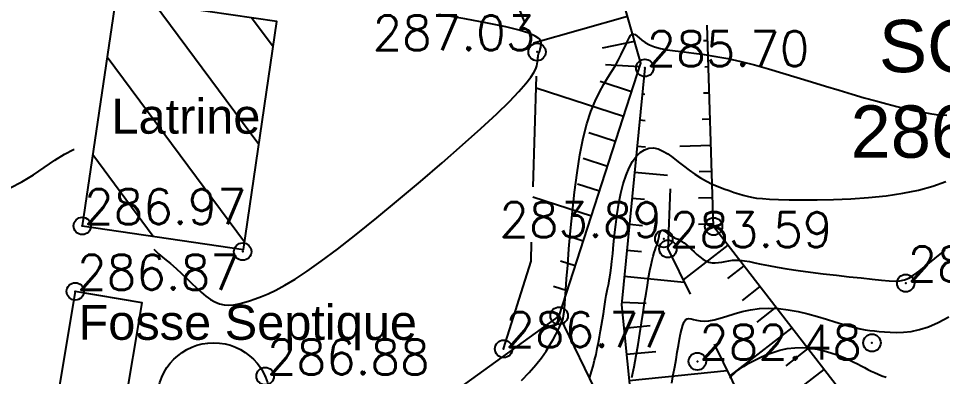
# Model space of a CAD drawing. Header units: millimetres. Extents: x 524954 to 526204, y 9523489 to 9524010.
# Drawn here: x 525951.57 to 525978.07, y 9523713.65 to 9523723.91 of the extents above; entities that cross this region are included whole.
import ezdxf
from ezdxf.enums import TextEntityAlignment as Align

# ---------------------------------------------------------------- set-up
doc = ezdxf.new("R2010")
doc.units = ezdxf.units.MM
doc.header["$PDMODE"] = 32
doc.header["$PDSIZE"] = 0.5
doc.linetypes.add('CACHE2', pattern=[4.7625, 3.175, -1.5875])
for name, color, linetype in [('Bas_Talus', 40, 'CACHE2'), ('Bati', 6, 'Continuous'), ('Bati_H', 1, 'Continuous'), ('CN_01_00', 3, 'Continuous'), ('CN_02_00', 4, 'Continuous'), ('CN_05_00', 6, 'Continuous'), ('Haut_Talus', 30, 'Continuous'), ('Regard', 5, 'Continuous'), ('Talus', 2, 'Continuous'), ('TopoAlt', 3, 'Continuous'), ('TopoAlt polygo', 7, 'Continuous'), ('TOPOJIS', 7, 'Continuous'), ('TOPOJIS polygo', 1, 'Continuous'), ('TopoMat polygo', 1, 'Continuous'), ('Toponomie', 7, 'CACHE2')]:
    doc.layers.add(name, color=color, linetype=linetype)
doc.styles.add('Arial 1.0', font='arial.ttf', dxfattribs={"width": 0.99, "height": 1})
doc.styles.add('Simplex 1.0', font='Simplex.shx', dxfattribs={"width": 0.99, "height": 1})
doc.styles.get("Standard").update_dxf_attribs({"font": 'arial.ttf'})

# ---------------------------------------------------------------- blocks, each defined once
blk = doc.blocks.new('TCPOINT M')
at = {"color": 0}
blk.add_point((0, 0), dxfattribs=at)
at = {"layer": 'TopoAlt', "style": 'Simplex 1.0', "width": 0.99}
blk.add_attdef('ALT', (0.15, 0.15), '', height=1, dxfattribs=at)
blk = doc.blocks.new('TCPOINT polygo')
at = {"color": 0, "const_width": 0.075}
blk.add_lwpolyline([(0, 0.0375, 1), (0, -0.0375, 1)], format="xyb", close=True, dxfattribs=at)
at = {"color": 0}
blk.add_point((0, 0), dxfattribs=at)
at = {"layer": 'TopoAlt polygo', "style": 'Arial 1.0', "width": 0.99}
blk.add_attdef('ALT', (0.15, 0.15), '', height=2, dxfattribs=at)
at = {"layer": 'TopoMat polygo', "style": 'Arial 1.0', "width": 0.99}
blk.add_attdef('MAT', text='', height=2, dxfattribs=at).set_placement((0.15, -2.5), align=Align.TOP_LEFT)

msp = doc.modelspace()

# ---------------------------------------------------------------- hatches: boundary and pattern name
at = {"layer": 'Bati_H'}
h = msp.add_hatch(dxfattribs=at)
h.set_pattern_fill('_U', color=256, scale=2, angle=-53.3799, style=0, pattern_type=0)
h.set_pattern_definition([(306.620088727, (0, 0), (1.6052167616, 1.1930126354), [])])
h.paths.add_polyline_path([(525954.367, 9523724.509), (525953.403, 9523717.969), (525958.023, 9523717.289), (525958.987, 9523723.828)])

# ---------------------------------------------------------------- linework, layer by layer
at = {"layer": 'Bas_Talus', "flags": 128}
for points in [[(525965.486, 9523714.445), (525966.272, 9523716.957), (525966.445, 9523722.954), (525961.273, 9523735.625), (525960.515, 9523740.034), (525958.478, 9523750.596), (525953.556, 9523755.272), (525948.822, 9523754.787), (525939.478, 9523755.151), (525934.376, 9523755.444), (525928.247, 9523755.547)], [(525970.262, 9523719.035), (525970.196, 9523717.311), (525973.155, 9523711.239), (525976.613, 9523706.474), (525980.955, 9523701.353), (525985.193, 9523696.546), (525986.851, 9523694.081)]]:
    msp.add_lwpolyline(points, dxfattribs=at)
at = {"layer": 'Bati', "flags": 128}
for points in [[(525954.367, 9523724.509), (525953.403, 9523717.969), (525958.023, 9523717.289), (525958.987, 9523723.828)], [(525953.202, 9523716.091), (525952.674, 9523712.949), (525954.596, 9523712.626), (525955.124, 9523715.768)]]:
    msp.add_lwpolyline(points, close=True, dxfattribs=at)
at = {"layer": 'CN_01_00', "flags": 128}
for points, elevation in [([(525955.454, 9523717.3), (525955.593, 9523717.172), (525955.763, 9523717.026), (525955.931, 9523716.887), (525956.093, 9523716.749), (525956.248, 9523716.607), (525956.397, 9523716.465), (525956.54, 9523716.325), (525956.678, 9523716.191), (525956.813, 9523716.067), (525956.945, 9523715.956), (525957.076, 9523715.862), (525957.207, 9523715.788), (525957.337, 9523715.738), (525957.47, 9523715.709), (525957.605, 9523715.701), (525957.745, 9523715.709), (525957.889, 9523715.734), (525958.04, 9523715.771), (525958.197, 9523715.82), (525958.364, 9523715.877), (525958.541, 9523715.944), (525958.735, 9523716.025), (525958.956, 9523716.13), (525959.209, 9523716.267), (525959.505, 9523716.445), (525959.85, 9523716.672), (525960.254, 9523716.956), (525960.723, 9523717.305), (525961.26, 9523717.725), (525961.851, 9523718.2), (525962.472, 9523718.713), (525963.102, 9523719.244), (525963.721, 9523719.775), (525964.306, 9523720.288), (525964.836, 9523720.764), (525965.29, 9523721.185), (525965.651, 9523721.537), (525965.926, 9523721.823), (525966.127, 9523722.051), (525966.267, 9523722.23), (525966.356, 9523722.369), (525966.408, 9523722.474), (525966.434, 9523722.554), (525966.446, 9523722.618), (525966.454, 9523722.672), (525966.461, 9523722.718), (525966.466, 9523722.758), (525966.471, 9523722.791), (525966.474, 9523722.819), (525966.477, 9523722.842), (525966.48, 9523722.861), (525966.483, 9523722.877), (525966.486, 9523722.891), (525966.49, 9523722.903), (525966.494, 9523722.913), (525966.498, 9523722.923), (525966.502, 9523722.932), (525966.506, 9523722.941), (525966.511, 9523722.952), (525966.516, 9523722.963), (525966.521, 9523722.976), (525966.526, 9523722.992), (525966.531, 9523723.011), (525966.537, 9523723.033), (525966.542, 9523723.059), (525966.548, 9523723.09), (525966.554, 9523723.127), (525966.561, 9523723.169), (525966.564, 9523723.218), (525966.549, 9523723.274), (525966.497, 9523723.338), (525966.389, 9523723.409), (525966.207, 9523723.489), (525965.932, 9523723.577), (525965.544, 9523723.675), (525965.027, 9523723.783), (525964.372, 9523723.9), (525963.625, 9523724.028)], 287), ([(525951.331, 9523719.056), (525951.672, 9523719.233), (525952.001, 9523719.436), (525952.315, 9523719.647), (525952.614, 9523719.849), (525952.894, 9523720.025), (525953.154, 9523720.157), (525953.169, 9523720.161)], 287), ([(525970.304, 9523713.466), (525970.348, 9523713.698), (525970.39, 9523713.925), (525970.43, 9523714.144), (525970.466, 9523714.351), (525970.499, 9523714.544), (525970.53, 9523714.72), (525970.561, 9523714.878), (525970.592, 9523715.014), (525970.625, 9523715.127), (525970.661, 9523715.215), (525970.701, 9523715.275), (525970.746, 9523715.305), (525970.798, 9523715.313), (525970.859, 9523715.304), (525970.932, 9523715.285), (525971.017, 9523715.263), (525971.117, 9523715.245), (525971.233, 9523715.237), (525971.368, 9523715.247), (525971.523, 9523715.278), (525971.697, 9523715.326), (525971.89, 9523715.386), (525972.099, 9523715.45), (525972.325, 9523715.511), (525972.565, 9523715.563), (525972.819, 9523715.6), (525973.085, 9523715.615), (525973.363, 9523715.603), (525973.646, 9523715.568), (525973.931, 9523715.514), (525974.212, 9523715.447), (525974.485, 9523715.372), (525974.745, 9523715.295), (525974.985, 9523715.22), (525975.203, 9523715.153), (525975.394, 9523715.098), (525975.562, 9523715.054), (525975.713, 9523715.02), (525975.852, 9523714.993), (525975.985, 9523714.973), (525976.119, 9523714.957), (525976.257, 9523714.944), (525976.406, 9523714.931), (525976.571, 9523714.919), (525976.754, 9523714.913), (525976.954, 9523714.92), (525977.173, 9523714.944), (525977.412, 9523714.995), (525977.67, 9523715.077), (525977.95, 9523715.197), (525978.251, 9523715.362)], 283)]:
    msp.add_lwpolyline(points, dxfattribs=dict(at, elevation=elevation))
at = {"layer": 'CN_02_00', "flags": 128}
for points, elevation in [([(525966, 9523713.535), (525966.219, 9523713.765), (525966.408, 9523713.983), (525966.568, 9523714.189), (525966.703, 9523714.381), (525966.814, 9523714.557), (525966.906, 9523714.715), (525966.98, 9523714.854), (525967.039, 9523714.973), (525967.085, 9523715.069), (525967.121, 9523715.146), (525967.148, 9523715.207), (525967.167, 9523715.253), (525967.18, 9523715.287), (525967.188, 9523715.313), (525967.193, 9523715.334), (525967.196, 9523715.351), (525967.198, 9523715.367), (525967.201, 9523715.383), (525967.203, 9523715.398), (525967.206, 9523715.413), (525967.208, 9523715.427), (525967.21, 9523715.439), (525967.212, 9523715.451), (525967.213, 9523715.461), (525967.215, 9523715.471), (525967.218, 9523715.491), (525967.222, 9523715.533), (525967.228, 9523715.606), (525967.238, 9523715.723), (525967.251, 9523715.895), (525967.269, 9523716.133), (525967.293, 9523716.448), (525967.322, 9523716.846), (525967.359, 9523717.314), (525967.404, 9523717.831), (525967.456, 9523718.379), (525967.519, 9523718.937), (525967.591, 9523719.487), (525967.674, 9523720.009), (525967.769, 9523720.483), (525967.875, 9523720.894), (525967.99, 9523721.246), (525968.112, 9523721.548), (525968.236, 9523721.806), (525968.359, 9523722.029), (525968.478, 9523722.225), (525968.591, 9523722.401), (525968.693, 9523722.567), (525968.782, 9523722.727), (525968.86, 9523722.881), (525968.927, 9523723.024), (525968.986, 9523723.154), (525969.038, 9523723.266), (525969.085, 9523723.357), (525969.128, 9523723.423), (525969.17, 9523723.461), (525969.212, 9523723.469), (525969.257, 9523723.451), (525969.31, 9523723.412), (525969.374, 9523723.358), (525969.452, 9523723.294), (525969.548, 9523723.227), (525969.665, 9523723.162), (525969.808, 9523723.104), (525969.979, 9523723.057), (525970.178, 9523723.02), (525970.404, 9523722.987), (525970.657, 9523722.956), (525970.935, 9523722.922), (525971.239, 9523722.881), (525971.566, 9523722.829), (525971.917, 9523722.763), (525972.29, 9523722.68), (525972.681, 9523722.581), (525973.084, 9523722.47), (525973.494, 9523722.351), (525973.906, 9523722.227), (525974.316, 9523722.101), (525974.717, 9523721.977), (525975.105, 9523721.857), (525975.475, 9523721.746), (525975.827, 9523721.644), (525976.158, 9523721.551), (525976.47, 9523721.466), (525976.761, 9523721.392), (525977.031, 9523721.326), (525977.279, 9523721.271), (525977.505, 9523721.226), (525977.709, 9523721.191), (525977.891, 9523721.166), (525978.054, 9523721.15), (525978.199, 9523721.142)], 286), ([(525969.165, 9523713.619), (525969.225, 9523713.934), (525969.283, 9523714.254), (525969.339, 9523714.574), (525969.392, 9523714.888), (525969.44, 9523715.195), (525969.486, 9523715.489), (525969.529, 9523715.769), (525969.569, 9523716.032), (525969.607, 9523716.275), (525969.643, 9523716.494), (525969.678, 9523716.687), (525969.712, 9523716.851), (525969.744, 9523716.99), (525969.775, 9523717.105), (525969.803, 9523717.202), (525969.83, 9523717.282), (525969.854, 9523717.349), (525969.875, 9523717.407), (525969.893, 9523717.458), (525969.908, 9523717.506), (525969.92, 9523717.551), (525969.93, 9523717.592), (525969.938, 9523717.631), (525969.944, 9523717.667), (525969.95, 9523717.7), (525969.957, 9523717.73), (525969.963, 9523717.756), (525969.971, 9523717.78), (525969.98, 9523717.801), (525969.991, 9523717.818), (525970.003, 9523717.831), (525970.016, 9523717.84), (525970.031, 9523717.844), (525970.049, 9523717.844), (525970.068, 9523717.838), (525970.089, 9523717.826), (525970.112, 9523717.81), (525970.138, 9523717.791), (525970.166, 9523717.768), (525970.196, 9523717.744), (525970.229, 9523717.72), (525970.264, 9523717.696), (525970.303, 9523717.673), (525970.344, 9523717.652), (525970.388, 9523717.631), (525970.435, 9523717.61), (525970.486, 9523717.586), (525970.54, 9523717.557), (525970.598, 9523717.523), (525970.66, 9523717.48), (525970.726, 9523717.429), (525970.796, 9523717.366), (525970.869, 9523717.297), (525970.947, 9523717.223), (525971.027, 9523717.15), (525971.11, 9523717.081), (525971.195, 9523717.019), (525971.282, 9523716.968), (525971.371, 9523716.932), (525971.461, 9523716.914), (525971.552, 9523716.911), (525971.645, 9523716.918), (525971.741, 9523716.933), (525971.839, 9523716.952), (525971.941, 9523716.97), (525972.047, 9523716.984), (525972.157, 9523716.99), (525972.272, 9523716.985), (525972.397, 9523716.969), (525972.535, 9523716.945), (525972.693, 9523716.913), (525972.875, 9523716.875), (525973.085, 9523716.832), (525973.328, 9523716.787), (525973.61, 9523716.739), (525973.931, 9523716.691), (525974.283, 9523716.644), (525974.652, 9523716.598), (525975.026, 9523716.554), (525975.393, 9523716.513), (525975.739, 9523716.476), (525976.054, 9523716.443), (525976.322, 9523716.416), (525976.538, 9523716.396), (525976.709, 9523716.386), (525976.851, 9523716.392), (525976.977, 9523716.419), (525977.101, 9523716.471), (525977.237, 9523716.554), (525977.399, 9523716.672), (525977.601, 9523716.83), (525977.853, 9523717.03), (525978.15, 9523717.269)], 284), ([(525971.975, 9523713.605), (525972.022, 9523713.669), (525972.083, 9523713.732), (525972.158, 9523713.797), (525972.251, 9523713.866), (525972.364, 9523713.94), (525972.498, 9523714.021), (525972.652, 9523714.106), (525972.822, 9523714.191), (525973.006, 9523714.272), (525973.202, 9523714.345), (525973.407, 9523714.406), (525973.618, 9523714.452), (525973.833, 9523714.478), (525974.048, 9523714.482), (525974.263, 9523714.466), (525974.473, 9523714.433), (525974.676, 9523714.387), (525974.871, 9523714.331), (525975.054, 9523714.269), (525975.223, 9523714.203), (525975.376, 9523714.138), (525975.51, 9523714.075), (525975.629, 9523714.016), (525975.736, 9523713.96), (525975.835, 9523713.907), (525975.929, 9523713.857), (525976.023, 9523713.809), (525976.119, 9523713.763), (525976.222, 9523713.719), (525976.334, 9523713.676), (525976.456, 9523713.635)], 282)]:
    msp.add_lwpolyline(points, dxfattribs=dict(at, elevation=elevation))
at = {"layer": 'CN_05_00', "elevation": 285, "flags": 128}
msp.add_lwpolyline([(525967.961, 9523713.638), (525968.009, 9523713.792), (525968.054, 9523713.952), (525968.096, 9523714.116), (525968.135, 9523714.284), (525968.172, 9523714.453), (525968.206, 9523714.624), (525968.238, 9523714.794), (525968.268, 9523714.962), (525968.295, 9523715.128), (525968.321, 9523715.289), (525968.345, 9523715.444), (525968.367, 9523715.591), (525968.388, 9523715.729), (525968.408, 9523715.857), (525968.427, 9523715.972), (525968.446, 9523716.074), (525968.463, 9523716.161), (525968.481, 9523716.241), (525968.498, 9523716.319), (525968.516, 9523716.404), (525968.534, 9523716.502), (525968.553, 9523716.622), (525968.572, 9523716.77), (525968.593, 9523716.953), (525968.615, 9523717.176), (525968.64, 9523717.433), (525968.669, 9523717.715), (525968.703, 9523718.013), (525968.744, 9523718.317), (525968.792, 9523718.618), (525968.849, 9523718.909), (525968.917, 9523719.179), (525968.995, 9523719.42), (525969.084, 9523719.632), (525969.183, 9523719.812), (525969.289, 9523719.959), (525969.404, 9523720.073), (525969.525, 9523720.152), (525969.651, 9523720.196), (525969.782, 9523720.204), (525969.916, 9523720.175), (525970.054, 9523720.115), (525970.195, 9523720.03), (525970.341, 9523719.927), (525970.49, 9523719.81), (525970.644, 9523719.688), (525970.802, 9523719.566), (525970.965, 9523719.45), (525971.131, 9523719.345), (525971.3, 9523719.252), (525971.469, 9523719.17), (525971.636, 9523719.098), (525971.798, 9523719.034), (525971.953, 9523718.979), (525972.098, 9523718.93), (525972.232, 9523718.888), (525972.353, 9523718.851), (525972.471, 9523718.819), (525972.596, 9523718.791), (525972.737, 9523718.768), (525972.905, 9523718.75), (525973.111, 9523718.735), (525973.364, 9523718.724), (525973.675, 9523718.717), (525974.05, 9523718.713), (525974.48, 9523718.715), (525974.949, 9523718.725), (525975.443, 9523718.747), (525975.948, 9523718.782), (525976.45, 9523718.834), (525976.934, 9523718.904), (525977.386, 9523718.996), (525977.795, 9523719.11), (525978.164, 9523719.246)], dxfattribs=at)
at = {"layer": 'Haut_Talus', "flags": 128}
for points in [[(525967.078, 9523715.393), (525969.418, 9523722.631), (525959.774, 9523756.519), (525939.115, 9523760.131), (525935.884, 9523761.485), (525927.751, 9523762.611)], [(525967.078, 9523715.393), (525957.192, 9523708.253), (525951.507, 9523706.558), (525940.086, 9523708.234), (525936.511, 9523709.489), (525930.217, 9523713.237), (525920.65, 9523712.519), (525913.717, 9523714.747), (525902.983, 9523716.877), (525892.035, 9523719.553), (525886.205, 9523722.816), (525884.458, 9523724.15), (525882.759, 9523726.185), (525872.154, 9523732.071)], [(525991.254, 9523695.197), (525985.409, 9523698.654), (525982.692, 9523702.879), (525977.042, 9523709.418), (525975.084, 9523713.321), (525971.506, 9523717.952), (525971.323, 9523723.72)], [(525969.535, 9523722.498), (525968.865, 9523715.711), (525969.351, 9523710.858), (525975.728, 9523703.044), (525979.256, 9523700.33), (525982.568, 9523696.414), (525984.876, 9523692.254)]]:
    msp.add_lwpolyline(points, dxfattribs=at)
at = {"layer": 'Regard'}
msp.add_circle((525957.171, 9523713.001), 1.618, dxfattribs=at)
at = {"layer": 'Talus'}
for p, q in [((525969.036, 9523723.971), (525966.343, 9523723.205)), ((525969.242, 9523723.25), (525968.307, 9523723.061)), ((525971.337, 9523723.274), (525971.221, 9523723.271)), ((525969.385, 9523722.53), (525968.402, 9523722.581)), ((525971.361, 9523722.525), (525971.257, 9523722.521)), ((525969.154, 9523721.816), (525968.249, 9523722.105)), ((525968.924, 9523721.102), (525966.415, 9523721.914)), ((525969.461, 9523721.752), (525969.539, 9523721.744)), ((525971.385, 9523721.775), (525971.216, 9523721.77)), ((525969.387, 9523721.005), (525969.544, 9523720.99)), ((525971.409, 9523721.025), (525971.175, 9523721.018)), ((525968.693, 9523720.389), (525967.926, 9523720.637)), ((525969.314, 9523720.259), (525969.549, 9523720.236)), ((525971.432, 9523720.276), (525970.537, 9523720.247)), ((525968.462, 9523719.675), (525967.765, 9523719.901)), ((525969.24, 9523719.512), (525970.181, 9523719.42)), ((525971.456, 9523719.526), (525971.093, 9523719.515)), ((525968.232, 9523718.962), (525967.603, 9523719.165)), ((525968.001, 9523718.248), (525966.325, 9523718.79)), ((525969.167, 9523718.766), (525969.527, 9523718.731)), ((525971.48, 9523718.777), (525971.07, 9523718.764)), ((525969.093, 9523718.02), (525969.468, 9523717.983)), ((525971.504, 9523718.027), (525971.077, 9523718.013)), ((525967.77, 9523717.534), (525967.281, 9523717.692)), ((525971.919, 9523717.418), (525970.63, 9523716.422)), ((525969.019, 9523717.273), (525969.438, 9523717.232)), ((525967.539, 9523716.821), (525967.119, 9523716.956)), ((525972.378, 9523716.824), (525971.907, 9523716.461)), ((525968.946, 9523716.527), (525970.661, 9523716.358)), ((525967.309, 9523716.107), (525966.914, 9523716.235)), ((525972.836, 9523716.231), (525972.324, 9523715.835)), ((525968.872, 9523715.781), (525969.573, 9523715.758)), ((525973.295, 9523715.637), (525972.742, 9523715.21)), ((525967.078, 9523715.393), (525968.839, 9523711.771)), ((525968.933, 9523715.034), (525969.687, 9523715.11)), ((525973.753, 9523715.044), (525971.972, 9523713.667)), ((525974.212, 9523714.451), (525973.577, 9523713.96)), ((525969.008, 9523714.288), (525969.854, 9523714.373)), ((525969.082, 9523713.542), (525971.896, 9523713.823)), ((525974.671, 9523713.857), (525973.995, 9523713.335))]:
    msp.add_line(p, q, dxfattribs=at)

# ---------------------------------------------------------------- block references
at = {"layer": 'TOPOJIS'}
ref = msp.add_blockref('TCPOINT M', (525966.445, 9523722.954, 287.03), dxfattribs=at)
ref.add_attrib('ALT', '287.03', dxfattribs={"layer": 'TopoAlt', "height": 1, "style": 'Simplex 1.0', "width": 0.99}).set_placement((525966.395, 9523723.004, 287.03), align=Align.RIGHT)
ref = msp.add_blockref('TCPOINT M', (525969.535, 9523722.498, 285.7), dxfattribs=at)
ref.add_attrib('ALT', '285.70', (525969.585, 9523722.548, 285.7), dxfattribs={"layer": 'TopoAlt', "height": 1, "style": 'Simplex 1.0', "width": 0.99})
ref = msp.add_blockref('TCPOINT M', (525953.403, 9523717.969, 286.97), dxfattribs=at)
ref.add_attrib('ALT', '286.97', (525953.453, 9523718.019, 286.97), dxfattribs={"layer": 'TopoAlt', "height": 1, "style": 'Simplex 1.0', "width": 0.99})
ref = msp.add_blockref('TCPOINT M', (525970.079, 9523717.6, 283.89), dxfattribs=at)
ref.add_attrib('ALT', '283.89', dxfattribs={"layer": 'TopoAlt', "height": 1, "style": 'Simplex 1.0', "width": 0.99}).set_placement((525970.029, 9523717.65, 283.89), align=Align.RIGHT)
ref = msp.add_blockref('TCPOINT M', (525970.196, 9523717.311, 283.59), dxfattribs=at)
ref.add_attrib('ALT', '283.59', (525970.246, 9523717.361, 283.59), dxfattribs={"layer": 'TopoAlt', "height": 1, "style": 'Simplex 1.0', "width": 0.99})
for p in [(525971.506, 9523717.952, 284.7), (525958.004, 9523717.233, 287.08), (525967.078, 9523715.393, 286.11), (525976.047, 9523714.617, 282.77)]:
    msp.add_blockref('TCPOINT M', p, dxfattribs=at)
ref = msp.add_blockref('TCPOINT M', (525977.016, 9523716.328, 283.99), dxfattribs=at)
ref.add_attrib('ALT', '283.99', (525977.066, 9523716.378, 283.99), dxfattribs={"layer": 'TopoAlt', "height": 1, "style": 'Simplex 1.0', "width": 0.99})
ref = msp.add_blockref('TCPOINT M', (525953.202, 9523716.091, 286.87), dxfattribs=at)
ref.add_attrib('ALT', '286.87', (525953.252, 9523716.141, 286.87), dxfattribs={"layer": 'TopoAlt', "height": 1, "style": 'Simplex 1.0', "width": 0.99})
ref = msp.add_blockref('TCPOINT M', (525965.486, 9523714.445, 286.77), dxfattribs=at)
ref.add_attrib('ALT', '286.77', (525965.536, 9523714.495, 286.77), dxfattribs={"layer": 'TopoAlt', "height": 1, "style": 'Simplex 1.0', "width": 0.99})
ref = msp.add_blockref('TCPOINT M', (525971.041, 9523714.085, 282.48), dxfattribs=at)
ref.add_attrib('ALT', '282.48', (525971.091, 9523714.135, 282.48), dxfattribs={"layer": 'TopoAlt', "height": 1, "style": 'Simplex 1.0', "width": 0.99})
ref = msp.add_blockref('TCPOINT M', (525958.648, 9523713.662, 286.88), dxfattribs=at)
ref.add_attrib('ALT', '286.88', (525958.698, 9523713.712, 286.88), dxfattribs={"layer": 'TopoAlt', "height": 1, "style": 'Simplex 1.0', "width": 0.99})
at = {"layer": 'TOPOJIS polygo'}
ref = msp.add_blockref('TCPOINT polygo', (525978.949, 9523721.724, 286.25), dxfattribs=at)
ref.add_attrib('MAT', 'SC.6', (525976.245, 9523722.374, 286.25), dxfattribs={"layer": 'TopoMat polygo', "height": 1.5, "style": 'Arial 1.0', "width": 0.99})
ref.add_attrib('ALT', '286.25', dxfattribs={"layer": 'TopoAlt polygo', "height": 1.5, "style": 'Arial 1.0', "width": 0.99}).set_placement((525975.433, 9523721.423, 286.25), align=Align.TOP_LEFT)

# ---------------------------------------------------------------- texts
at = {"layer": 'Toponomie', "char_height": 1, "width": 42.68298, "attachment_point": 1}
for s, insert in [('\\pxqc;Latrine', (525935.034, 9523721.612)), ('\\pxqc;Fosse Septique', (525936.807, 9523715.704))]:
    msp.add_mtext(s, dxfattribs=dict(at, insert=insert))

doc.saveas('drawing.dxf')
